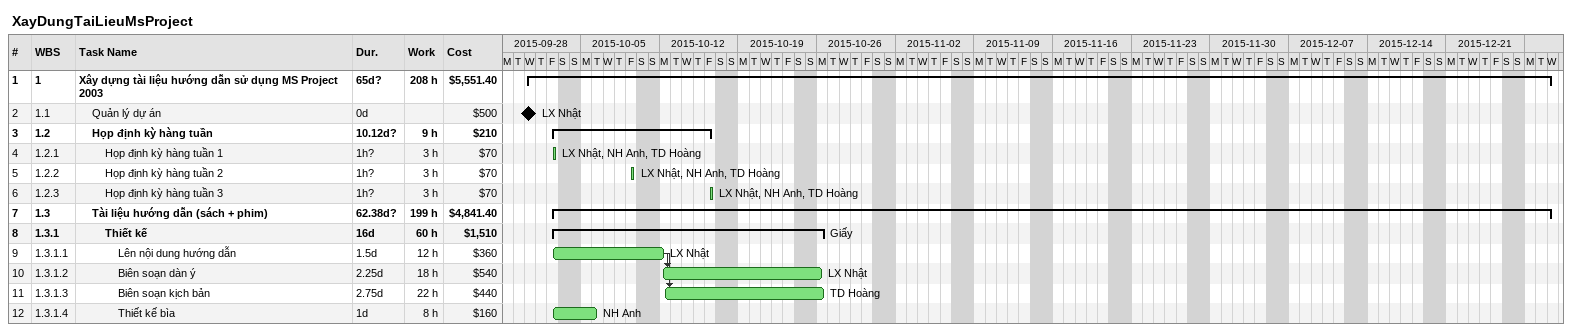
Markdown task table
XayDungTaiLieuMsProject

| ID | WBS | Task | Duration | Start | Finish | Predecessors | Resources | Work (h) | Cost ($) |
|---|---|---|---|---|---|---|---|---|---|
| 1 | 1 | **Xây dựng tài liệu hướng dẫn sử dụng MS Project 2003** | 65d? | 2015-09-30 | 2015-12-30 |  |  | 208 | 5551.40 |
| 2 | 1.1 | Quản lý dự án | 0d | 2015-09-30 | 2015-09-30 |  | LX Nhật |  | 500 |
| 3 | 1.2 | **Họp định kỳ hàng tuần** | 10.12d? | 2015-10-02 | 2015-10-16 |  |  | 9 | 210 |
| 4 | 1.2.1 | Họp định kỳ hàng tuần 1 | 1h? | 2015-10-02 | 2015-10-02 |  | LX Nhật, NH Anh, TD Hoàng | 3 | 70 |
| 5 | 1.2.2 | Họp định kỳ hàng tuần 2 | 1h? | 2015-10-09 | 2015-10-09 |  | LX Nhật, NH Anh, TD Hoàng | 3 | 70 |
| 6 | 1.2.3 | Họp định kỳ hàng tuần 3 | 1h? | 2015-10-16 | 2015-10-16 |  | LX Nhật, NH Anh, TD Hoàng | 3 | 70 |
| 7 | 1.3 | **Tài liệu hướng dẫn (sách + phim)** | 62.38d? | 2015-10-02 | 2015-12-30 |  |  | 199 | 4841.40 |
| 8 | 1.3.1 | **Thiết kế** | 16d | 2015-10-02 | 2015-10-26 |  | Giấy | 60 | 1510 |
| 9 | 1.3.1.1 | Lên nội dung hướng dẫn | 1.5d | 2015-10-02 | 2015-10-12 |  | LX Nhật | 12 | 360 |
| 10 | 1.3.1.2 | Biên soạn dàn ý | 2.25d | 2015-10-12 | 2015-10-26 | 9 | LX Nhật | 18 | 540 |
| 11 | 1.3.1.3 | Biên soạn kịch bản | 2.75d | 2015-10-12 | 2015-10-26 | 9 | TD Hoàng | 22 | 440 |
| 12 | 1.3.1.4 | Thiết kế bìa | 1d | 2015-10-02 | 2015-10-06 |  | NH Anh | 8 | 160 |
